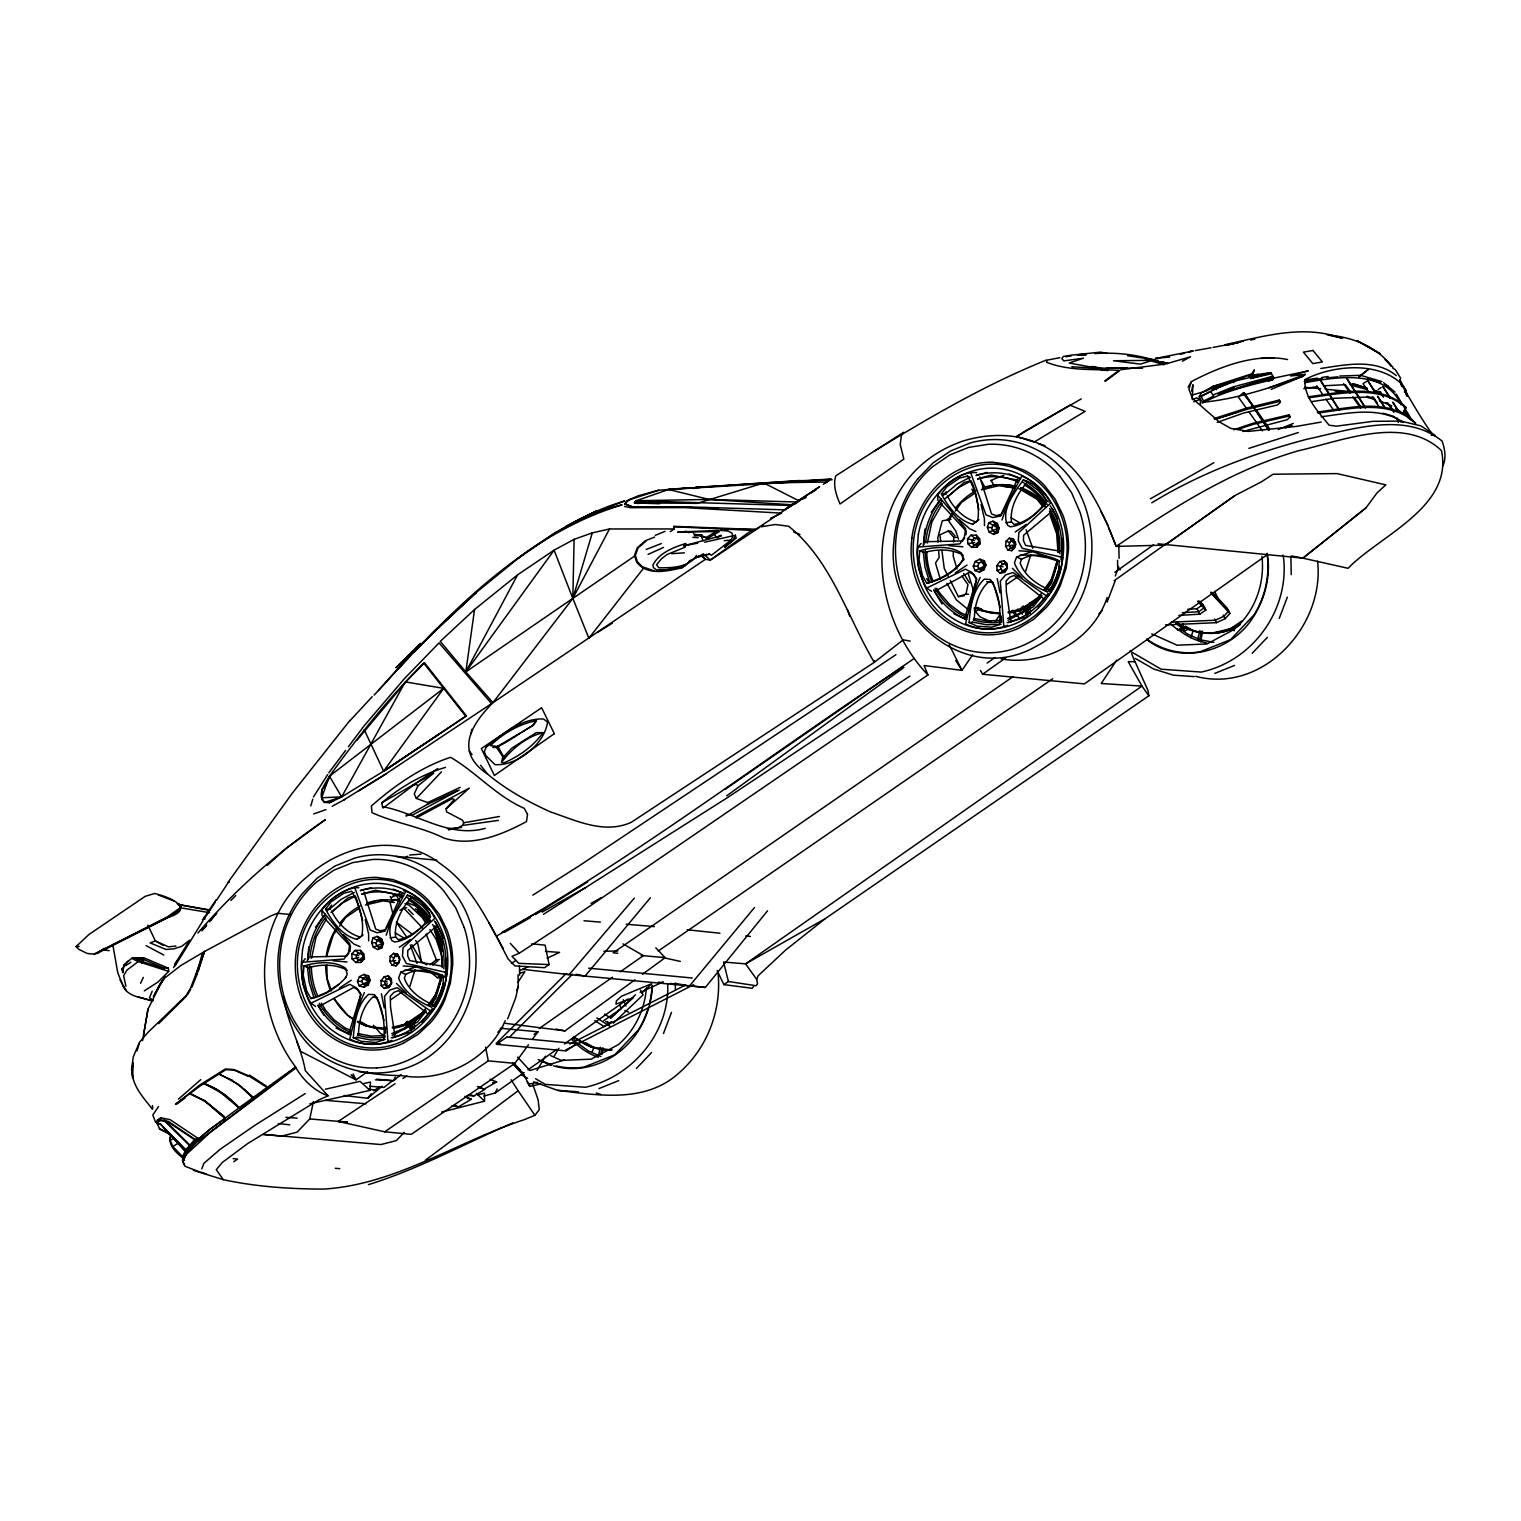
<?xml version="1.0" encoding="UTF-8"?>
<svg xmlns="http://www.w3.org/2000/svg" width="1521" height="1521" viewBox="0 0 1521 1521"><rect width="100%" height="100%" fill="white"/><g stroke="black" fill="none" stroke-linecap="round" stroke-linejoin="round"><path stroke-width="1.5" d="M169.953 1138.012C169.287 1146.264 176.246 1152.652 182.083 1157.481M442.098 965.93L442.231 957.393L436.185 939.446L429.93 929.578M874.328 660.494L874.29 662.338L631.158 822.367C604.084 834.459 576.345 820.58 550.564 811.948C528.243 801.871 506.626 789.988 487.747 774.246C454.741 752.192 470.236 725.65 492.975 702.664L572.828 598.418L609.484 528.966L674.183 528.947L674.031 526.342L755.633 529.498L819.458 486.815M1015.496 542.769L1015.458 544.879L1005.552 546.134L1006.084 541.153L1009.374 538.168L1013.214 538.852L1015.496 542.769L1014.944 547.674L1011.788 550.697L1007.872 550.07L1005.552 546.134M609.484 528.966L592.277 532.882L574.101 539.347L572.828 598.418L588.874 638.231L643.82 567.846M133.068 1063.959C128.524 1082.096 142.194 1095.976 152.252 1109.037M953.344 551.401L953.192 556.097L957.051 569.025M953.629 541.989L953.781 537.293L948.267 530.981L939.883 534.822L940.758 541.533M183.68 1157.785L172.843 1146.53L170.124 1140.446L170.257 1136.225M133.068 1062.628L132.688 1078.161L131.547 1069.149L133.278 1056.867L139 1043.444M183.984 1159.496L182.615 1156.492L185.866 1149.762L194.517 1139.666L168.527 1122.27L160.599 1120.54L156.834 1122.688M309.904 1103.771L370.097 1090.367L370.44 1082.039L363.481 1083.617M445.881 970.189L446.394 958.382M1061.696 555.013L1062.418 538.472M1192.255 398.768L1192.958 384.718L1191.57 391.068M358.538 1035.478C358.462 1021.751 362.34 1006.617 372.759 997.149L376.371 997.377L378.045 999.905L383.976 1020.458M974.353 620.283C974.277 606.556 978.155 591.422 988.574 581.954L992.167 582.201L993.84 584.71L1000.267 607.468M674.031 526.342L674.183 528.947L670.286 531.609M322.224 788.829L321.653 797.726L324.486 802.404L329.544 802.727L341.655 796.928L383.634 771.166L465.749 716.296L423.732 663.137C388.806 697.74 358.196 736.411 329.468 776.204C325.589 783.372 318.745 791.167 322.148 799.837L324.486 802.404L341.655 796.928L405.27 681.902L443.695 688.348L383.634 771.166L364.184 729.662M311.539 958.23L316.045 937.183L326.483 918.874M442.193 967.603L440.976 946.233L436.356 931.955A72.076 65.593 -84.6 0 0 432.591 924.483M927.354 543.035L931.86 521.988L942.298 503.679M1057.989 552.408L1056.791 531.057L1052.171 516.76A72.076 65.593 -84.6 0 0 1049.433 511.113M345.21 978.364L347.187 974.372L345.742 968.307C333.745 960.321 317.167 962.033 303.953 965.968L303.23 975.227L306.672 990.912L310.949 998.537C324.638 995.799 337.092 987.49 346.237 977.033M919.749 550.792L919.045 560.051L922.486 575.718L926.764 583.361C940.719 579.919 955.853 572.162 963.002 559.177L961.557 553.112C949.56 545.126 932.981 546.838 919.749 550.792L924.35 552.541C936.898 548.929 951.462 548.644 963.078 555.184M307.964 959.789C308.687 943.362 314.752 926.954 325.418 914.368M444.969 977.243C447.82 958.04 445.045 937.582 434.493 921.023M923.779 544.613C924.502 528.167 930.548 511.759 941.233 499.173M1060.974 559.804C1063.597 541.305 1060.346 521.722 1050.308 505.828M123.011 972.584L123.79 964.789L131.928 958.249L143.715 957.736L168.451 968.25L168.679 971.387L158.07 981.996L144.286 990.893M307.432 960.683L308.877 946.613M923.247 545.488L924.939 529.08M389.737 961.31L390.27 956.348L393.559 953.344L397.418 954.028L399.681 957.964L399.148 962.85L395.973 965.873L392.057 965.246L389.737 961.31L395.688 960.569M349.887 951.747L350.476 946.404L324.962 918.779M414.32 1028.082L414.682 1024.945L407.685 1023.291L411.297 1030.116L414.32 1028.082L407.685 1023.291L411.297 1030.116M965.892 534.784L966.291 531.228L940.777 503.603M1025.572 613.096L1027.112 614.921L1030.135 612.887L1030.477 609.769L1025.249 608.514M471.206 733.692L471.7 729.358M305.246 958.629L302.356 962.242C299.941 976.292 303.497 991.16 310.892 1003.233L315.722 1006.484M921.061 543.434L918.152 547.066C915.737 561.116 919.292 575.984 926.707 588.057L931.536 591.308M143.811 959.599L132.897 958.477L142.67 958.059L141.89 963.154L143.811 959.599L163.584 967.983L168.451 968.25M574.101 539.347L554.081 550.165L517.577 574.843L474.533 609.541L465.825 671.902L492.975 702.664L705.383 559.348L710.345 560.051L759.473 527.369M368.215 984.943L368.519 975.912L364.032 974.391L359.45 976.634L357.454 981.349L359.146 985.798L363.633 987.243L368.215 984.943L370.173 980.285L368.519 975.912M984.011 569.748L984.334 560.736L979.847 559.196L975.265 561.439L973.269 566.173L974.961 570.603L979.448 572.067L984.011 569.748L985.988 565.09L984.334 560.736M412.02 1026.561L412.267 1024.85L407.799 1021.466L405.556 1022.968L410.404 1027.626L412.02 1026.561L407.571 1022.853L407.799 1021.466M1027.835 611.366L1028.082 609.674L1023.614 606.29L1021.371 607.792L1026.219 612.431L1027.835 611.366L1023.386 607.678L1023.614 606.29M381.885 947.906L381.524 938.59L377.094 936.385L372.968 937.963L371.618 942.507L373.329 947.279L377.835 949.579L381.885 947.906L383.368 943.381L381.524 938.59M997.7 532.73L997.32 523.414L992.909 521.19L988.783 522.768L987.414 527.312L989.144 532.084L993.65 534.403L997.7 532.73L999.164 528.205L997.32 523.414M406.145 816.169L427.439 804.343L427.724 802.575L460.198 787.327M142.575 1040.573L147.993 1009.145L162.272 980.608L155.066 993.441M143.601 1034.603L147.993 1009.145M601.993 1054.338L603.191 1047.969M1200.639 641.843L1202.636 631.234M133.582 959.428L141.928 959.257M404.282 1132.365L396.316 1140.636L380.877 1144.553L263.019 1134.4L281.613 1136.111L297.051 1132.194L309.771 1118.943L313.421 1101.527M950.302 580.509L958.363 596.669L965.987 594.084L967.964 584.634L961.899 575.965M501.569 762.401L502.557 757.971L511.855 748.104L536.305 732.609L543.035 732.704C533.358 746.184 519.079 756.393 503.926 762.877L501.569 762.401C511.474 748.959 526.646 736.506 543.035 732.704M518.072 974.676L518.3 986.235L515.733 997.662L507.691 1018.842M600.757 1054.167L602.164 1048.045M1199.251 641.501L1201.609 631.31M532.768 1084.226L538.149 1099.987L539.271 1109.627L534.898 1115.292L524.232 1119.684C457.022 1141.625 395.422 1184.935 323.213 1189.099C289.751 1189.004 256.041 1186.722 223.283 1179.669L216.286 1169.687L222.332 1162.443L247.79 1143.507L318.212 1100.234L328.042 1095.785C313.573 1090.69 302.147 1078.902 294.827 1065.955C254.102 1010.876 251.041 923.038 306.9 876.952C342.738 843.946 400.289 832.291 440.71 863.966C470.407 884.5 485.883 917.638 503.033 948.191M598.38 1055.821L600.453 1047.247M1197.826 639.086L1199.898 630.512M442.003 975.645L435.824 998.365L430.215 1005.609M1057.817 560.45L1051.619 583.189L1046.011 590.433M443.162 983.84L440.748 992.624L433.713 1006.655M1059.586 566.458L1056.563 577.448L1049.528 591.46M441.565 976.254L437.516 990.798L430.956 1004.126M1057.361 561.059L1053.331 575.622L1046.771 588.95M137.042 1050.859L139.533 1042.227L147.879 1032.455L186.189 995.514L190.771 987.661L204.46 951.538L270.947 915.851L277.602 913.246L290.948 914.596M348.784 1033.767L360.838 994.126L358.119 989.753L353.652 987.471L319.125 1006.465M964.599 618.572L976.653 578.931L973.934 574.558L969.466 572.276L934.94 591.289M592.277 532.882L572.828 598.418L465.825 671.902L440.272 641.349L474.533 609.541M310.778 805.864L312.794 799.19M326.654 956.158L333.194 934.997L336.978 929.73M441.432 975.664L435.538 994.696L427.952 1005.248M1057.247 560.469L1051.353 579.501L1043.767 590.072M409.738 986.73L415.005 969.828M1025.553 571.554L1030.82 554.633M197.92 971.748L203.491 952.926M197.977 971.596L204.46 951.538L180.676 965.626L164.515 978.155L157.956 987.87L165.181 976.444M1287.584 359.545C1255.566 352.929 1219.785 366.599 1191.437 381.581L1188.909 389.376L1192.654 398.616L1219.082 421.735L1230.774 428.409L1248.342 431.394L1296.348 426.412L1321.141 422.078M386.182 935.187L390.802 921.441M1001.978 519.992L1006.617 506.246M1442.783 466.053C1446.528 458.201 1444.931 448.847 1442.022 441.014C1404.225 410.632 1349.983 430.082 1307.09 439.208C1252.791 453.467 1199.746 473.43 1151.739 502.843M203.947 953.002L204.46 951.538L202.312 953.572L196.361 974.524L204.46 951.538M592.068 1052.304L593.57 1048.026M1190.753 637.717L1193.015 631.291M329.468 776.204L321.653 797.726L341.655 796.928L329.468 776.204L443.695 688.348M696.371 555.374L695.743 557.066C686.731 567.637 671.655 567.903 658.783 567.789L656.559 564.69L661.407 558.834L667.149 554.462L685.172 547.199L685.876 543.434C673.366 547.408 659.182 552.75 652.832 565.166L653.536 567.732L656.464 569.9L668.308 569.71L684.887 566.116L690.515 560.45M663.46 1033.558L671.502 1012.359M1107.117 602.126L1115.159 580.927M1279.275 618.363L1287.317 597.183M358.69 1071.583C478.126 1090.709 522.064 909.805 415.822 862.54A108.771 98.979 -84.6 0 0 354.583 858.129L334.905 866.057L317.109 878.206L301.899 894.158A108.771 98.979 -84.6 0 0 278.115 956.766C276.195 986.749 285.397 1017.036 304.732 1040.155C328.441 1068.807 366.618 1075.138 401.753 1075.651C443.143 1083.066 488.811 1059.643 505.2 1020.724M516.665 990.551L518.3 986.235M1001.198 658.916C1044.794 666.787 1093.333 640.17 1107.098 597.525M1115.292 575.984L1117.745 569.519L1117.555 560.26M430.025 971.082L416.108 966.786L400.822 972.147L398.616 978.041C403.635 992.262 418.218 1001.54 431.508 1007.168L437.326 1000.286L443.124 985.228L443.314 975.988C432.078 970.018 417.21 967.698 405.746 974.467L404.339 978.155C408.826 991.008 421.165 999.734 433.276 1004.906M1045.84 555.887L1031.922 551.591L1016.636 556.952L1014.431 562.865C1019.45 577.067 1034.033 586.346 1047.323 591.973L1053.121 585.11L1058.939 570.052L1059.129 560.793C1047.893 554.823 1033.025 552.522 1021.561 559.272L1020.135 562.96C1024.622 575.832 1036.98 584.539 1049.091 589.73M191.855 987.243L197.255 973.839M201.723 1168.889L204.004 1163.242L220.374 1149.116L254.615 1125.502L305.189 1093.599M360.952 962.451L363.234 956.88L360.42 950.359L355.173 950.34L351.769 953.914L352.111 958.933L355.762 962.489L360.952 962.451L364.413 958.857L363.918 953.895L360.42 950.359M976.767 547.256L979.049 541.685L976.235 535.183L970.987 535.145L967.584 538.738L967.907 543.758L971.577 547.294L976.767 547.256L980.227 543.681L979.714 538.7L976.235 535.183M152.195 991.198L149.476 997.738L153.298 1000.381M358.557 1006.161L364.318 992.624M974.372 590.966L980.132 577.448M708.881 553.663L711.467 555.26L731.107 540.05L732.951 535.81L731.867 532.977L727.475 530.639L720.745 530.164M483.887 1096.071L495.276 1092.972L497.101 1088.922M375.421 1079.853L393.673 1080.651L395.27 1077.096M381.733 802.784L433.675 773.181L417.933 785.844L414.244 793.905L416.355 798.43L427.724 802.575M1206.115 400.803L1201.951 401.924L1202.503 403.084C1224.329 391.163 1248.76 385.478 1272.754 379.623L1273.876 378.102L1308.288 370.839L1290.626 375.991L1305.303 374.394L1303.326 376.086C1271.157 387.475 1238.303 398.673 1204.233 402.114L1201.229 396.582L1210.716 391.543L1212.921 395.061L1233.455 386.828L1272.906 376.238L1272.754 379.623L1268.666 381.106M122.688 972.699L122.174 969.2L127.878 961.12M402.419 892.713L385.231 929.692L380.478 930.833L375.744 929.141L363.994 892.105M1018.214 477.518L1001.046 514.497L996.293 515.638L991.54 513.965L979.809 476.91M140.54 983.307L143.354 977.395M184.687 1157.082C192.977 1140.313 209.366 1129.818 224.271 1119.247M1191.437 381.581L1188.072 387.152M227.903 882.465L292.564 792.859L349.849 720.517M448.543 829.915L458.182 827.766L462.422 825.466L463.753 822.766L462.479 820.18L446.585 811.853L446.109 808.83L454.171 799.495L452.25 798.677L416.146 817.994M175.143 965.873L203.054 920.585M173.584 967.603L176.816 961.443M174.782 965.341L176.93 961.272M1004.563 572.39L1007.377 568.36L1007.168 563.55L1004.069 560.698L1000 561.534L996.882 565.603L996.996 570.489L1000.172 573.246L1004.563 572.39L1006.313 569.101M388.768 987.566L391.562 983.555L391.372 978.725L388.254 975.893L384.205 976.729L381.068 980.779L381.182 985.665L384.376 988.441L388.768 987.566L390.498 984.296M517.577 574.843L465.825 671.902L554.081 550.165L572.828 598.418L635.189 555.659M1201.229 400.536L1199.213 396.734L1201.172 393.064L1212.503 386.524L1253.247 373.386L1254.312 369.85L1250.794 375.402M174.744 964.276L189.688 940.168L181.645 946.347L173.85 948.857L165.922 949.446L150.123 942.868L155.389 940.948L168.413 946.823L175.961 946.043M153.374 996.483L162.272 980.608M323.384 788.239L330.589 775.634M187.463 994.886L190.752 989.163M310.892 1003.233L349.697 984.353L356.275 987.813L360.8 994.62L349.773 1038.938C361.352 1045.155 375.611 1045.935 388.007 1041.695L384.509 996.35L389.699 990.171L397.19 987.699L431.66 1011.845C441.109 1001.027 445.862 986.768 446.775 972.565L406.335 963.496L402.476 956.101L403.046 947.735L434.797 918.323C428.979 906.193 418.427 896.249 405.898 891.268L384.965 931.08L377.113 932.753L370.173 930.034L354.754 887.656C341.388 890.507 329.525 899.025 321.787 910.185L322.091 915.699M413.408 1024.279L417.001 1018.157M537.027 1070.461L545.431 1056.163M404.434 1029.489L407.989 1023.5M684.393 564.861L682.701 567.694C667.776 570.869 647.395 576.497 636.519 561.876L634.504 555.317L637.375 547.674L645.284 540.773L654.676 537.027M554.138 1056.239L558.891 1048.273M1308.174 396.829C1340.305 392.684 1379.281 382.551 1405.841 407.115L1403.065 413.465L1395.518 408.369M382.684 807.803L381.866 802.803C399.548 787.479 422.99 773.923 445.539 767.364M395.973 965.873L399.833 959.998L398.502 956.405L395.08 956.044L393.14 959.352L394.433 962.85L397.799 963.211M1011.788 550.697L1014.241 546.819M313.459 796.966L327.661 774.645M517.824 982.566L524.84 971.71L520.372 973.117M1116.68 660.152L1101.223 683.499L1141.986 686.104L1148.849 695.8L825.104 918.741L785.577 950.112L758.142 975.779L756.678 979.372L757.515 983.802L756.127 985.741L728.426 981.501L723.882 984.619L717.152 970.531M215.317 902.124L204.27 918.741L202.407 919.673M203.928 918.019L216.248 899.557M216.552 900.28L228.72 881.876M266.802 1087.705L295.568 1067.058M520.391 732.932L497.291 746.507L490.408 745.575C502.824 733.768 519.174 723.825 536.457 720.707L533.282 725.365L522.235 731.848M972.584 654.829L961.994 670.362L924.122 665.552L927.924 674.944L557.066 928.551L519.231 953.23L512.026 956.291L518.794 963.344L549.138 964.58L545.088 945.168L531.913 943.8M995.076 621.804L1000.362 614.028M496.568 747.362L498.603 745.746L496.568 747.362L503.926 758.523L505.238 757.306L503.622 756.812L497.956 746.507M339.506 926.194L345.837 917.391L359.355 908.17M348.822 953.211L346.731 956.12L311.368 956.88M425.424 1008.784L422.895 1012.302L405.499 1024.165L392.247 1027.283M430.462 1005.495L432.991 1001.978M949.009 519.821L952.792 514.535M955.321 511.018L961.652 502.215L975.17 492.975M964.637 538.016L962.546 540.944L927.183 541.685M1041.239 593.589L1038.71 597.107L1021.313 608.989L1008.062 612.088M315.493 927.43L324.924 914.368M327.604 910.642L331.654 905.052M931.289 512.254L940.719 499.192M943.419 495.447L946.119 491.72M395.08 1083.713L338.175 1121.433L384.68 1131.814L411.259 1134.324L514.897 1063.369L528.452 1044.794M532.521 1039.223L537.94 1031.789L500.257 1028.234M753.694 986.292L752.23 988.289L723.882 984.619M1158.07 543.796L1302.927 558.15L1365.896 507.976L1377.113 492.804L1385.802 484.857L1337.073 473.601L1273.058 474.229L1261.346 481.891L1234.824 495.618L1164.934 545.126L1116.167 546.4C1102.364 510.334 1084.929 472.366 1051.581 450.615C1025.192 433.086 992.262 432.04 962.717 441.128C860.24 476.853 862.844 606.993 927.924 674.944M356.865 740.328L406.107 681.522L424.511 662.795L466.51 715.992M328.84 772.801L345.609 750.461M348.404 746.735L363.766 726.278L404.358 678.689L439.056 642.908L491.663 703.729M158.526 1106.508L152.803 1115.064L155.484 1122.023L159.325 1124.038M325.513 909.121L331.046 901.953L343.746 893.302L351.712 891.211C359.26 904.368 364.622 920.756 361.827 935.966L356.846 939.351C342.263 935.833 332.281 921.688 325.513 909.121L330.475 909.159M377.835 949.579L383.368 943.381M967.527 476.035C975.075 489.173 980.437 505.561 977.642 520.79L972.641 524.175C958.078 520.638 948.096 506.493 941.328 493.945L946.861 486.777L959.561 478.126L967.527 476.035L970.132 477.67M993.65 534.403L999.164 528.205M425.994 1011.047L417.591 1021.922L392.209 1035.497M1041.809 595.871L1033.405 606.746L1008.024 620.302M937.906 500.523L937.601 495.009C946.518 482.651 960.816 471.662 976.672 472.575M638.288 1030.839C620.986 1058.787 585.585 1075.537 553.34 1065.803M1254.084 615.644C1233.075 651.691 1180.676 666.065 1146.739 639.638M425.785 1010.762L410.974 1025.135M1041.6 595.586L1026.789 609.94M432.344 1008.385C422.667 1022.568 408.198 1034.033 391.258 1037.797M1048.159 593.209C1038.482 607.392 1024.013 618.838 1007.073 622.621M344.202 1095.557L367.702 1098.276L371.276 1093.77M563.835 974.086L705.345 987.452L767.554 910.794M179.421 908.303L167.728 916.631L94.283 954.142L87.248 953.477L78.902 949.37L76.05 946.556L77.514 945.568M421.716 1022.036L430.386 1011.446M1037.531 606.841L1046.201 596.251M203.833 928.609L206.704 925.148M209.594 921.669L216.781 912.999L210.83 920.129M196.152 1141.682L209.537 1129.571L267.031 1087.382M754.435 907.6L689.488 985.969L675.913 983.498M201.894 930.833L206.362 925.49M650.399 897.77L585.053 976.102L576.193 974.296M349.906 720.802L372.208 696.675M378.463 690.534L409.187 656.026M396.411 670.875L410.423 655.779M374.109 695.135C443.6 618.971 520.581 535.753 622.07 504.801L598.342 511.588L576.82 520.904L553.587 533.966M634.314 898.131L569.196 974.619L522.597 969.333M363.633 987.243L370.173 980.285M979.448 572.067L985.988 565.09M536.457 720.707L532.122 725.726L507.596 741.316L496.664 747.457L492.785 747.495M186.113 996.445L158.659 1023.652M689.165 561.173L702.987 554.176M197.939 933.038C235.147 889.785 278.248 851.76 325.38 819.648L285.948 848.566L267.183 865.449M1165.523 624.922L1216.458 622.678L1225.166 618.686L1229.9 613.476L1227.067 608.039L1212.617 592.544M416.355 798.43L441.489 771.812M407.381 895.185C398.939 907.562 384.585 925.091 391.81 940.51L394.528 941.993C409.415 940.168 421.792 928.152 430.595 916.688A37.531 35.154 -61.9 0 0 407.381 895.185L411.773 896.953C402.266 907.885 393.787 922.163 395.65 937.145L398.407 939.655C410.822 937.411 421.013 928.19 429.683 919.445M1023.196 480.009C1014.754 492.386 1000.4 509.896 1007.624 525.334L1010.343 526.817C1025.23 524.992 1037.607 512.957 1046.391 501.493A37.531 35.154 -61.9 0 0 1023.196 480.009L1027.588 481.777C1018.081 492.69 1009.602 506.987 1011.465 521.969L1014.222 524.479C1026.618 522.216 1036.828 513.014 1045.497 504.269M497.861 1032.322L502.729 1027.188M1098.923 613.876L1102.174 610.472M917.714 478.982L932.905 463.03L950.72 450.881L970.398 442.934A108.771 98.979 -84.6 0 1 1031.637 447.345C1111.186 481.929 1111.452 607.735 1035.554 646.672C965.189 686.427 884.366 616.328 893.93 541.59A108.771 98.979 -84.6 0 1 917.714 478.982M636.386 1068.483L651.577 1052.532M1252.201 653.289L1267.392 637.337M502.519 757.971L503.622 756.812M417.457 648.897L434.797 630.873L476.491 592.449M413.579 652.528L434.131 631.367L475.788 592.943M414.187 650.969L474.058 594.217L519.612 557.18M230.888 900.394L235.717 895.527M566.135 973.573L496.207 1043.482L500.428 1043.881M509.193 1037.417L572.466 974.181M1214.043 418.579L1246.859 408.027L1279.199 400.099L1280.397 402.228L1277.659 404.871L1243.798 412.99L1217.218 422.382M1233.797 429.778L1252.543 423.427L1288.895 414.872L1290.074 417.001L1287.355 419.644L1242.866 431.47M1401.754 385.383L1400.974 383.425L1401.963 386.486L1399.643 379.47L1405.879 390.555L1404.339 392.038L1405.917 390.688L1403.351 386.201M641.672 993.232L651.672 983.669L621.576 996.198L616.404 1000.856L615.986 1004.126L633.439 997.681L610.358 1017.872L604.559 1014.089M610.605 1018.367L635.455 994.81M613.286 1023.139L643.098 994.867L640.417 990.095M76.906 945.834L88.902 934.521L145.217 896.325L154.496 893.511C167.671 896.287 197.179 908.075 168.413 917.353L96.641 953.61L104.189 948.344M446.109 808.83L469.267 788.144L416.564 816.264M367.702 1098.276L382.132 1086.26M178.489 1099.113L200.81 1079.606M645.912 541.191L638.098 547.883L635.341 555.222L637.299 561.61L642.261 566.744L654.391 570.926M331.654 912.239L342.643 902.866L355.115 896.211M947.469 497.044L958.458 487.671L970.93 481.016M331.027 912.429L348.214 897.789L355.001 895.907M945.13 498.698L964.01 482.594L970.816 480.712M329.525 909.14L341.141 899.329L354.336 892.409M945.34 493.945L956.956 484.134L970.151 477.233M1031.181 605.187L1039.623 598.913M393.673 1080.651L400.955 1074.587M384.376 988.441L387.874 985.551M1000.172 573.246L1005.438 568.911M725.004 789.418L914.178 658.441M1359.299 376.733L1368.216 369.527L1358.88 376.695M123.334 969.105L122.212 969.999L121.832 968.383M398.692 899.919L394.547 899.519L390.194 902.999L393.217 915.224M432.744 964.922L437.839 960.873M1291.614 555.964L1302.927 558.15L1365.896 507.976M203.472 1083.351L217.427 1089.816L238.949 1107.82L250.889 1100.691M430.139 964.694L436.375 959.789L439.531 959.523M383.463 807.784L415.119 783.999M437.516 925.452L407.761 950.473L407.666 955.872L409.795 960.607L442.421 966.196M1053.331 510.257L1023.576 535.278L1023.481 540.677L1025.61 545.431L1062.438 551.534M763.048 525.372L761.203 526.76L775.235 524.517L788.581 526.228C831.284 560.165 847.235 616.708 874.29 662.338L903.246 639.828L910.128 641.082M355.762 962.489L363.234 956.88L364.413 958.857M971.577 547.294L979.049 541.685L980.227 543.681M425.348 1160.257L518.129 1090.766L511.113 1079.796M356.846 939.351L363.12 934.883M1105.539 381.144L1119.741 370.554M972.641 524.175L978.935 519.707M157.614 1120.711L161.359 1117.935L170.143 1119.665L198.586 1138.754L194.517 1139.666M1104.626 380.972L1119.228 370.306C1095.196 369.033 1069.377 371.314 1046.543 362.245L1047.247 360.097L1059.89 357.701M505.067 1023.291L564.994 1030.877L634.941 979.79M642.508 974.258L665.19 957.679L655.817 947.792M726.677 795.825L903.911 667.453M730.042 529.327L755.633 529.498L751.849 530.202L710.345 560.051L703.386 554.005M295.473 1067.457L196.665 1142.347L185.923 1153.222L182.368 1160.314L184.573 1164.972M1234.824 495.618L1164.934 545.126M430.082 971.843L437.459 977.68L441.965 974.448M987.129 663.061L994.867 657.547M1114.874 572.295L1153.583 544.784M980.456 670.457L982.585 674.259L1005.799 657.756M1114.171 580.699L1166.417 543.529M367.588 1071.659L356.047 1079.834L300.493 1051.315L296.69 1040.915M495.276 1092.972L524.118 1072.533M527.958 1069.814L556.8 1049.376M564.481 1043.919L627.926 998.974M1267.468 554.538L1084.416 683.88L982.585 674.259M825.466 482.879L829.078 480.484L823.298 484.286M399.377 947.241L410.442 939.503M1015.191 532.046L1026.257 524.327M539.252 1028.443L612.526 977.204M620.245 971.805L643.383 955.625L623.04 943.876M157.081 1120.293L160.846 1117.688M295.758 1068.046L210.012 1132.594L186.342 1154.439L182.786 1161.512L184.916 1166.227L198.757 1171.569M518.946 557.675C551.191 533.738 585.927 512.501 624.675 500.941L579.14 519.288M1013.195 676.579L613.134 952.811L617.811 953.268M658.346 950.948L1052.703 678.765M517.14 559.006L556.344 531.932M1242.144 620.815L1230.603 628.724L1210.716 633.401M1238.874 625.017C1220.679 637.375 1194.346 635.379 1176.874 622.393M903.455 666.369C767.611 755.937 637.964 855.715 496.359 936.195L508.128 958.99L514.897 965.892L544.575 967.698L549.138 964.58M233.721 1161.721L237.618 1159.059L233.131 1158.641M384.68 1131.814L488.317 1060.859L514.897 1063.369M1187.635 609.294L1196.951 608.742L1202.997 604.598L1205.887 610.035L1199.822 614.18L1178.87 615.397M603.799 1020.61L621.081 1008.765L619.846 1004.735M611.518 1021.561L604.16 1026.599L594.806 1020.648M392.057 965.246L395.84 962.66M1007.872 550.07L1013.556 546.172M390.726 999.715L402.133 991.939M1006.541 584.539L1017.948 576.744M423.465 1013.861L408.008 1024.413L392.551 1028.025M1039.28 598.666L1023.823 609.218L1008.347 612.849M125.749 965.683L130.901 962.204M437.82 768.485L412.894 785.273L416.374 784.38L417.933 785.844M194.498 1140.389L198.129 1137.955M383.634 771.166L438.999 734.13M185.334 1097.782L176.265 1104.36M384.623 770.691L465.749 716.296M338.651 984.391L326.407 992.529L316.653 996.521M895.926 654.695L578.721 866.133L532.863 895.128M490.96 703.995L385.136 774.379L343.537 800.103M955.188 572.942L967.071 565.052M339.373 988.118L351.256 980.227M909.805 676.142L727.513 797.593L543.453 914.311M402.932 1078.503L406.848 1075.898M534.023 1034.394L537.94 1031.789M1022.093 608.533L1023.386 607.678M406.278 1023.728L407.571 1022.853M685.211 488.013L658.688 490.275L629.124 499.839L624.903 504.021L632.907 507.044L686.941 506.873L784.399 509.839L819.629 486.701M399.966 910.357L403.597 907.961L406.734 907.828M373.672 1090.766L379.318 1087.059M511.36 963.42L515.182 960.93M694.26 535.772L701.276 535.392L707.265 538.643L719.243 531.57L677.682 532.027L718.463 530.487M717.171 537.426L720.593 535.24M1016.788 436.546L1023.063 432.591M587.695 881.895L535.297 914.615M178.09 910.984L168.223 917.163L94.283 954.142M1378.083 389.49L1381.22 387.551M598.266 631.937L612.355 623.192M358.5 790.996L386.144 773.904M172.843 1146.53L178.794 1142.879M806.206 495.865L798.259 500.732L806.092 497.633M810.199 493.431L816.169 489.781M170.124 1140.446L174.097 1138.031M716.866 531.228L706.143 537.483L693.405 533.833M873.91 451.433C929.35 417.4 985.95 384.357 1046.429 360.04M168.679 971.387L138.202 961.576L126.946 970.113L123.619 975.779L125.901 986.216M467.156 1095.462L473.925 1095.938L484.876 1089.397L478.335 1086.926M403.711 858.585L407.704 856.228M1150.351 498.831L1213.872 462.688M451.946 1105.729L458.467 1106.851L471.358 1099.246L464.875 1096.356M170.352 915.851L179.877 909.596L181.246 907.296L179.801 904.558M1023.405 432.078L1069.871 405.137L1085.119 411.373L1034.128 442.079L1016.427 436.508L1081.222 398.92M329.544 802.727L333.65 800.35M490.028 1079.245L496.626 1081.925L484.02 1089.188L477.461 1086.545M784.399 509.839L798.069 501.968M825.104 918.741L745.594 963.858L723.559 962.013L728.426 981.501M504.687 932.164L530.278 917.714M542.141 912.106L585.49 887.656M502.006 932.335L542.541 909.672M591.042 903.398L601.346 897.618M1208.396 389.946L1212.503 387.665M1182.33 361.238L1190.601 356.751L1165.599 364.013L1120.806 369.717M332.186 806.244L344.659 799.552M459.247 790.045L413.066 814.743L406.107 815.18M1234.025 629.523L1206.952 643.972L1177.102 645.189L1151.701 633.839M1024.698 611.043L1007.548 618.477M408.883 1026.238L391.753 1033.653M403.388 1043.197L417.895 1034.47L430.519 1022.663A82.78 75.328 -84.6 0 0 444.702 1000.21L450.33 983.269L452.669 965.284A85.879 78.141 -84.6 0 0 446.984 930.053L439.284 914.33L428.732 900.698A82.799 75.347 -84.6 0 0 408.522 885.526L393.179 879.651L376.828 877.408A85.879 78.141 -84.6 0 0 344.583 884.252C314.885 897.96 296.215 929.901 295.321 962.166A85.879 78.16 -84.6 0 0 300.987 997.415M716.866 537.769L721.334 535.753L683.575 545.868L697.721 543.168M569.824 1044.071L685.287 985.152M565.66 1050.041L693.709 984.676M1199.213 396.734L1230.983 381.904L1270.91 372.664L1273.876 378.102M700.363 535.943L701.999 536.038M1203.263 401.202L1213.701 396.125M1211.933 389.357L1215.906 387.437L1216.534 389.68M974.961 570.603L984.543 566.097L979.847 559.196M359.146 985.798L368.728 981.292L364.032 974.391M164.192 968.839L133.734 958.686M427.439 804.343L457.308 790.54M926.707 588.057L965.512 569.158L972.09 572.618L976.615 579.444L965.588 623.762C978.402 630.721 994.164 630.55 1007.567 625.283M770.482 518.262L781.68 513.147L684.735 507.634L630.531 507.691L624.58 506.455M519.764 970.645L528.148 966.805M547.009 958.173L559.576 952.412L545.431 951.366M640.151 992.414L663.194 981.863M512.938 1122.897C464.837 1143.507 418.56 1169.174 368.424 1184.631M648.079 554.405L663.536 547.446M79.149 946.499L76.05 946.556M709.413 554.271L694.565 557.884L698.652 556.173M989.144 532.084L998.403 528.243L992.909 521.19M373.329 947.279L382.589 943.419L377.094 936.385M1271.138 389.338L1303.326 376.086M932.468 581.326C944.617 576.915 956.405 569.653 963.934 558.987L963.002 559.177M655.285 535.316L665.038 531.361M1278.286 429.53L1293.287 423.427M976.045 610.929L981.102 608.894L973.972 608.21M1170.714 624.066L1177.995 629.979L1183.053 627.945L1188.395 628.439M1214.804 673.385L1234.482 665.457M598.989 1088.58L618.667 1080.632M1220.888 385.726L1236.117 380.516M1177.995 629.979L1185.049 630.645L1190.183 628.61M1192.255 399.643L1196.628 397.932L1200.278 399.243L1200.468 404.149M1193.738 401.81L1200.278 399.243M646.216 549.461L661.312 543.567M1214.975 388.711L1231.497 382.512M1269.103 387.741L1305.303 374.394M1218.948 393.749L1273.742 377.474M950.948 519.364L942.26 520.828L937.792 537.674L938.077 542.065M313.63 813.944L325.931 809.609M1248.912 448.372L1298.25 432.534M964.314 595.719L958.363 596.669M751.583 530.848L755.633 529.498M1169.611 357.093L1155.333 358.329M1237.847 429.416L1253.228 424.34L1289.58 415.936M1285.378 427.838L1292.09 425.633M1234.729 388.825L1218.112 394.262L1233.949 387.304L1234.729 388.825L1273.191 376.695L1272.754 379.623L1273.514 378.197L1253.437 383.178M926.764 583.361L930.529 582.125M310.949 998.537L314.714 997.32M388.007 1041.695L391.753 1040.478M1008.461 622.583L1028.12 616.347M392.646 1037.778L412.305 1031.542M1215.963 418.921L1237.828 412.077M1214.842 419.397L1247.277 409.225L1279.902 401.297M1214.652 386.999L1244.748 377.626M564.177 1060.004L529.897 1070.518L517.615 1057.114M732.951 535.81L704.622 542.217M831.226 479.058L763.789 482.994L697.226 503.356L634.352 502.824L635.759 500.751L709.033 499.439L796.852 502.006M996.996 570.489L1001.065 569.272M381.182 985.665L387.304 983.859M694.565 557.884L706.828 554.271M1392.628 367.987L1395.346 369.698L1400.727 378.349M1191.589 395.175L1207.047 390.802M977.642 479.134C990.722 475.046 1005.628 476.092 1017.986 482.043M361.827 894.329C374.907 890.241 389.813 891.287 402.171 897.238M977.604 478.83L991.198 475.065L1018.69 480.313M361.808 894.025L375.402 890.26L402.875 895.489M658.669 490.18L638.174 495.827L626.652 500.846L624.77 503.945L632.793 506.93L677.567 507.063M976.197 475.56C990.627 470.902 1007.111 472.194 1020.648 479.039M360.382 890.755C374.128 886.306 389.851 887.218 402.932 893.359M1251.479 376.2L1258 374.451L1249.121 376.448M1180.353 354.336L1184.574 353.233M1188.795 352.131L1193.015 351.028L1190.487 351.047M477.746 1094.854L484.515 1093.105L484.515 1101.166L441.698 1112.06M1094.721 353.594C1117.327 351.959 1142.936 354.982 1164.04 363.747M976.311 475.141L987.357 472.442M360.496 890.336L371.542 887.637M1225.489 344.602C1260.434 337.073 1297.337 325.988 1332.909 335.476M981.254 489.819L998.917 485.674L1014.488 487.994M365.439 905.014L383.102 900.869L394.224 902.504M795.597 503.527L787.631 505.39L635.759 500.751L638.326 503.679M996.426 516.36L1000.799 515.353M380.611 931.555L385.003 930.529M1156.112 358.348L1193.015 351.028M528.662 1084.302L537.369 1082.306M527.236 1081.754L529.859 1086.431L540.735 1083.922M1304.2 381.334L1322.605 378.292M325.361 1089.226L359.926 1081.355L370.097 1090.367M1271.537 373.767L1250.49 378.52L1270.91 372.664L1246.136 376.048M1243.208 341.179L1225.755 345.419M1228.702 344.583L1239.653 342.206M681.959 567.276L660.437 570.66M492.614 1082.724L496.626 1081.925M1250.509 340.001L1254.825 339.145M1231.877 343.917L1213.15 347.377M1238.113 342.719L1224.88 345.229L1226.515 345.058M967.907 543.758L974.6 542.522M352.111 958.933L358.785 957.698M1065.879 356.789L1071.316 355.8M1195.278 350.61L1211.096 347.758M463.753 822.766L499.42 816.492M1304.98 382.684C1336.465 376.904 1385.251 368.843 1401.202 404.871M1303.82 388.711L1317.452 386.581M376.543 1067.894C411.431 1066.069 442.44 1043.102 457.821 1012.283A104.36 94.967 -84.6 0 0 464.247 927.582M1304.619 380.098L1317.452 378.121M1321.73 377.474L1328.156 376.486M1320.798 368.481C1345.477 364.755 1375.136 358.215 1396.259 375.592M1317.224 412.058C1349.45 407.951 1390.194 396.848 1415.728 423.332C1389.224 398.711 1349.926 408.959 1317.794 413.028M1321.141 416.792C1348.081 413.332 1379.034 406.05 1403.142 422.306M1311.939 401.582L1334.678 398.255L1366.352 397.095L1375.003 399.567M1308.725 397.78C1340.781 393.635 1379.699 384.033 1406.336 408.046M462.422 825.466L498.337 820.389M1005.856 522.711L1011.465 521.969M485.218 828.356C449.379 838.394 417.381 813.431 383.311 806.795M390.041 937.887L395.65 937.145M792.308 504.801L709.033 499.439L668.651 489.496L635.873 500.846L634.466 502.919L659.601 503.717M787.422 505.733L792.099 505.162M1431.185 435.215L1435.216 435.519L1420.956 425.861L1400.841 421.108L1373.083 421.336L1336.294 426.184L1329.031 425.196C1318.783 412.001 1303.535 397.095 1305.018 379.509C1332.016 365.572 1376.239 360.952 1400.518 382.931C1410.994 400.479 1420.918 418.484 1432.953 435.006M1142.499 368.253L1103.752 368.177L1088.314 366.561L1069.187 363.025L1083.522 358.176L1063.825 360.895L1061.848 358.652L1063.331 356.484L1070.936 355.211L1100.52 352.131L1107.307 353.461M918.152 547.066L959.865 543.872L964.371 537.084L965.683 528.719L937.601 495.009M302.356 962.242L344.069 959.048L348.556 952.279L349.868 943.914L321.787 910.185M1326.977 377.873L1337.929 376.809M758.123 484.343L765.196 483.678M772.269 483.013L830.694 479.324M724.224 540.677L731.107 540.05M447.535 828.698L461.681 827.443M409.681 855.03L421.089 854.08M1077.438 355.173L1085.861 354.887M832.158 479.742L668.651 489.496L798.221 480.579L815.37 480.921M671.636 553.682L684.431 552.826M826.778 482.005L763.789 482.994L695.534 487.347L700.021 487.5M1127.498 355.724L1157.918 360.287L1113.486 360.743L1140.427 364.127L1150.884 360.8L1163.812 364.736M1182.311 612.678L1198.605 611.727L1204.67 607.582L1198.168 600.814M1324.354 385.764L1345.496 384.661M1350.192 384.433L1354.888 384.186L1367.436 388.254M1261.023 358.424L1274.313 357.758M1000.837 620.359L987.053 620.948L973.573 618.401M1171.284 622.146L1215.298 620.226L1223.949 616.233L1228.721 611.024L1211.077 592.087M1339.697 376.067L1360.477 375.307L1381.943 381.562M969.086 622.526L976.957 626.139L991.692 627.241L999.582 624.618C1000.799 609.522 999.278 592.068 990.114 579.482L984.353 579.159C972.641 589.749 970.322 607.487 969.086 622.526L972.527 622.412M1001.008 624.275L986.521 624.77L972.261 622.032M353.271 1037.702L361.142 1041.334L375.877 1042.436L383.786 1039.813C384.984 1024.717 383.463 1007.244 374.299 994.658L368.538 994.335C356.827 1004.925 354.507 1022.682 353.271 1037.702L358.424 1037.531M385.193 1039.47L370.706 1039.965L356.465 1037.227M603.837 951.309L617.811 950.948M973.269 566.173L977.775 566.135M357.454 981.349L361.96 981.33M1127.422 367.987L1106.623 367.854M1148.849 695.8L1147.918 690.287L1135.579 662.814L1134.837 661.692L1128.221 661.673L1141.986 686.104L745.594 963.858L756.678 979.372M941.328 493.945L946.29 493.964M1079.834 354.488L1086.431 354.526M751.849 530.202L673.86 526.798M1020.249 555.013L1032.075 555.184L1047.969 557.865L1059.852 561.667M404.434 970.208L416.26 970.36L432.154 973.041L444.037 976.843M354.754 887.656L358.823 887.732M719.946 530.468L727.475 530.639M1107.915 370.364L1101.185 370.192L1108.277 370.383M695.743 534.765L702.151 534.955M686.96 507.063L691.713 507.215M703.577 507.596L717.798 508.052M685.153 488.108L694.203 488.336M692.854 537.388L698.12 537.616M1101.698 368.785L1071.849 366.732M1018.937 550.792L1031.922 551.591M403.122 965.987L416.108 966.786M965.987 594.084L968.516 594.274M1194.232 676.617L1173.432 675.172L1153.564 668.974L1135.255 658.403M533.681 1081.811L557.618 1090.367L578.417 1091.812M557.618 1090.367C598.533 1095.367 646.007 1103.562 679.45 1072.533C707.284 1048.064 721.753 1010.134 718.045 973.345M285.834 1117.308L297.146 1118.144M953.781 537.293L956.481 537.502M987.414 527.312L991.806 527.692M693.348 532.103L684.906 531.418L689.146 532.635M583.988 920.756L600.415 922.125M626.215 924.255L654.372 926.593M371.618 942.507L375.991 942.868M949.066 545.621L962.85 546.78M333.251 960.797L347.054 961.975M325.703 1100.348L365.858 1103.771M309.771 1118.943L347.587 1122.156L338.175 1121.433M369.774 1086.222L383.976 1087.458L392.513 1080.67L376.638 1079.169M1304.581 387.266L1320.684 388.787M1325.285 389.224L1350.61 391.6M1355.211 392.038L1359.812 392.475M1232.675 382.379L1234.006 382.512M395.954 856.342L436.736 860.183M641.178 955.473L665.19 957.679M588.589 968.174L692.283 978.003M437.459 977.68L441.679 978.079M335.285 1168.28L339.772 1168.698M205.05 919.045L203.453 918.893L204.156 917.277M948.267 530.981L950.853 531.228L955.074 535.943M1091.755 366.485L1095.938 366.922M687.169 929.749L719.946 933.229M745.689 935.966L750.385 936.461M658.517 982.129L663.194 982.661M670.229 983.46L677.244 984.258M688.956 985.589L705.345 987.452M1145.237 359.127L1149.439 359.621M278.267 1123.525L289.751 1124.837M102.268 949.712L109.227 950.644M368.405 1089.15L377.417 1090.386M1335.134 391.106L1339.754 391.772M986.711 581.649L993.308 582.6M373.101 997.149L377.493 997.795M1003.632 486.245L1012.53 487.557M999.487 613.229L981.425 610.682L975.493 607.24M611.556 1050.041L591.27 1047.151L573.493 1036.828M385.897 1028.728L365.61 1025.857L357.701 1021.275M1146.606 359.127L1151.074 359.812M229.443 882.066L228.853 882.047M1328.727 335.038C1352.568 337.282 1376.733 346.408 1391.43 366.181L1385.156 359.526L1392.875 367.188M182.615 908.151L209.632 912.676M1153.812 360.629L1158.375 361.409M179.934 904.786L209.803 909.9M392.912 894.975L396.639 895.641L399.776 901.953M209.404 910.338L178.052 904.501M996.882 565.603L1003.061 566.725M381.068 980.779L387.247 981.901M1213.834 642.356L1200.354 639.809L1187.616 634.124L1180.106 628.591M357.758 1033.577L371.238 1036.143L385.022 1035.535L380.668 1033.634L373.367 1025.249M1153.983 360.496L1158.527 361.352M555.735 1029.09L564.994 1030.877M1162.633 362.112L1168.147 363.5L1160.675 361.789L1165.504 362.911M238.949 1107.82C230.85 1098.409 217.408 1088.104 204.004 1083.465M1368.044 378.748L1380.669 382.817M661.825 957.317L680.324 961.424M1326.92 334.734L1342.625 338.27L1333.898 335.875M1302.927 558.15L1348.081 568.303C1379.737 535.487 1453.487 507.177 1441.471 450.615C1403.902 414.758 1341.427 441.128 1298.116 450.843C1231.554 470.198 1172.995 507.843 1116.167 546.4L1108.695 527.787M975.817 521.798C963.135 518.224 953.078 507.52 947.393 495.903M360.002 936.974C347.32 933.4 337.263 922.715 331.578 911.098M403.388 890.66L405.898 891.268M223.283 1179.669L193.414 1170.352M467.213 1098.2L471.358 1099.246M967.584 538.738L974.467 540.506M351.769 953.914L358.652 955.701M1351.751 385.383L1367.094 389.566M152.746 1001.103C142.309 997.168 127.84 997.51 122.802 985.532M1379.338 400.803L1391.753 405.822M1366.999 396.335L1373.387 398.179M138.145 996.863L151.492 1000.742M1382.931 413.218L1393.54 416.336L1400.993 422.135M1352.739 383.919L1365.839 387.779M1374.566 390.365L1381.106 392.304M200.601 1172.14L206.134 1173.851M1038.444 443.657L1045.079 445.729M1195.696 676.313C1262.468 693.994 1325 626.234 1317.585 561.192M596.27 1093.048L600.681 1094.436M469.742 1094.512L473.925 1095.938M303.953 965.968L308.535 967.717C321.083 964.105 335.647 963.82 347.263 970.36M158.203 894.937L173.698 900.926M394.547 899.519L398.73 901.173M405.004 903.645L409.187 905.28L422.42 917.733L426.165 923.665M1008.974 473.925L1019.526 478.107M393.159 889.12L403.711 893.283M406.982 902.58L415.271 905.851L428.409 918.304M1006.084 541.153L1009.83 542.655M390.27 956.348L394.015 957.831M793.753 531.989L799.932 534.479M605.776 1021.428L609.712 1023.063M454.266 1105.102L458.467 1106.851M1384.528 384.49L1388.369 386.182M975.893 531.532L969.695 528.814L959.01 519.479M360.078 946.727L353.88 944.009L343.195 934.655M248.588 1076.488L233.987 1070.062L225.869 1069.681L200.316 1085.823L175.523 1104.322L199.365 1085.272L225.317 1068.997L233.816 1069.491L248.703 1075.822L265.738 1086.659M990.684 621.633L980.094 616.918L974.258 610.187M967.204 615.568L960.835 612.735L949.56 604.407L940.13 593.551A72.209 65.707 -84.6 0 1 936.765 588.285M600.909 1056.525L588.19 1050.859L576.915 1042.55M550.697 1055.65L561.287 1060.384L591.137 1059.167L618.21 1044.718A78.997 71.886 -84.6 0 0 646.406 988.042M351.389 1030.744L345.02 1027.911L333.764 1019.602L324.315 1008.727M538.111 1059.567L551.039 1065.365M966.538 619.446C952.678 613.857 940.872 603.038 933.913 589.863M350.724 1034.622C336.863 1029.052 325.057 1018.233 318.098 1005.039M624.865 1010.514L628.667 1012.264M1016.636 556.952L1021.561 559.272M400.822 972.147L405.746 974.467M219.594 1074.415L232.181 1080.252M190.962 1094.169L204.86 1100.767L224.557 1117.517M190.505 1094.074L204.365 1100.653L225.678 1119M953.838 613.762L966.12 619.655M335.97 1027.968L350.305 1034.85M159.439 1128.582L168.964 1133.297M171.341 1135.084L159.876 1129.342L156.359 1121.833L160.123 1119.627L168.356 1121.471L195.696 1139.875L186.342 1150.617L183.09 1157.348L184.478 1160.409M975.265 561.439L978.973 563.302M359.45 976.634L368.728 981.292M763.789 482.994L799.495 501.074M138.202 961.576L131.928 958.249M146.073 945.625L163.831 955.036M219.823 1074.301L238.075 1084.283L252.999 1097.059M191.228 1093.846L206.191 1102.022L224.348 1116.509M203.795 1083.237L224.043 1094.398L237.409 1105.729M163.298 945.416L155.389 940.948L147.86 925.167M988.783 522.768L998.403 528.243M372.968 937.963L382.589 943.419M1022.34 606.366L1028.082 609.674M406.525 1021.561L412.267 1024.85M521.494 1074.758L527.578 1078.294M1185.296 626.063L1193.205 630.664M977.984 607.468L983.916 610.91M585.87 1042.798L593.76 1047.399M360.211 1021.504L368.101 1026.105M353.766 1018.975L347.834 1015.534L334.411 999.107M1011.028 517.729L1020.743 523.414M1129.894 650.988L1161.131 669.202L1201.191 672.073C1253.665 660.875 1290.778 608.21 1283.211 555.108M395.213 932.924L404.947 938.59M535.563 1078.693L545.317 1084.397L585.376 1087.268C632.204 1077.115 669.772 1032.474 667.681 984.182M1021.428 488.887L1039.261 499.306L1045.231 506.607M1018.937 488.64L1036.771 499.078L1042.741 506.379M419.492 912.182L423.446 914.501L429.416 921.802M416.982 911.954L420.956 914.273L428.409 923.399M426.793 964.865L421.45 961.69L417.895 944.085L415.632 940.491M596.84 1017.967L609.959 1026.276M249.425 1075.062L266.365 1086.089M1375.783 390.954L1380.764 394.262M1383.616 382.684L1395.061 392.133M1029.584 602.696L1033.348 605.263M1021.371 607.792L1028.139 612.659M405.556 1022.968L410.632 1026.618M1025.154 609.294L1030.135 612.887M231.648 1080.138L242.105 1087.439M1026.39 481.644L1038.273 490.465L1048.178 501.968M410.575 896.82L422.458 905.66L429.53 913.874M1385.916 402.685L1391.582 406.944M396.278 922.087L411.107 933.305M1175.847 623.23L1185.049 630.645M1044.167 599.103L1014.222 575.451L1009.754 577.162L1006.046 581.117L1006.351 591.726L1010.914 621.861M428.352 1014.279L398.407 990.627L393.958 992.338L390.251 996.312L390.536 1006.902L395.099 1037.037M970.987 535.145L975.817 539.08M355.173 950.34L360.002 954.256M969.01 610.263L956.386 599.901L946.899 583.361M1000 561.534L1003.594 564.5M384.205 976.729L387.779 979.695M241.554 1087.325L253.513 1098.618M243.797 1089.055L254.007 1098.732M476.415 1093.428L484.515 1101.166M177.254 903.645L180.181 906.478L180.162 908.874L180.904 906.687L178.946 903.664M1012.359 568.303L1021.979 577.733M396.544 983.479L406.164 992.928M164.553 1120.007L191.418 1146.587M163.926 1120.255L189.555 1145.56M160.466 1124.152L186.189 1150.465M160.199 1123.772L185.79 1150.047M706.143 537.483L707.265 538.643M514.535 1063.978L520.828 1070.48M408.35 909.501L413.199 914.52M1199.746 601.213L1202.997 604.598M1197.749 601.575L1205.887 610.035M351.161 1074.72L356.047 1079.834L353.1 1073.997M512.881 1063.103L523.832 1074.663M403.597 907.961L422.838 928.304M513.661 1064.757L525.03 1076.792M1210.678 592.81L1229.9 613.476M186.323 1152.348L163.412 1127.517L184.84 1150.675M1009.374 538.168L1015.458 544.879L1013.214 538.852M393.559 953.344L396.601 956.709M328.042 1095.785L305.36 1070.689C300.721 1045.041 287.07 1021.922 283.305 996.122M510.315 943.343L519.231 953.23M1244.292 394.966L1253.513 406.164M1017.872 608.951L1022.473 614.218M572.866 1037.892L575.565 1040.991M1011.598 610.739L1016.199 616.043M1012.758 610.282L1018.785 617.393M469.229 750.994L472.061 754.568M480.617 765.31L487.747 774.246M990.114 579.482L992.167 582.201M374.299 994.658L376.371 997.377M1246.402 408.312L1238.36 397.038L1243.608 392.494L1268.59 430.272M1249.083 412.077L1262.487 430.88M1256.156 409.89L1269.37 428.485M1059.586 475.75L1071.602 492.747L1080.081 512.406A104.36 94.967 -84.6 0 1 1073.636 597.107C1058.236 627.926 1027.226 650.874 992.357 652.699A104.36 94.967 -84.6 0 1 921.061 621.252M921.004 621.271C897.523 593.722 890.222 554.956 899.177 520.22A104.569 95.158 -84.6 0 1 932.772 466.586L949.769 454.969L968.573 447.402L988.251 444.303A104.36 94.967 -84.6 0 1 1059.586 475.75M397.856 924.445L406.848 937.221M1368.273 391.22L1363.006 383.672L1367.702 380.744L1375.041 392.437M1372.246 396.886L1378.825 406.335M1346.066 385.593L1350.002 391.258M1355.249 398.806L1360.515 406.373M947.374 519.022L955.796 531.114L958.515 539.29M1379.395 391.391L1383.369 397.114M1387.323 402.818L1393.92 412.343M1373.235 397.076L1377.151 402.742M1343.537 383.653L1350.097 393.121M1352.72 396.905L1360.592 408.255M1316.73 385.859L1323.327 395.365M1325.97 399.186L1333.879 410.594M1430.9 432.42L1431.983 433.979M1387.989 403.255L1391.924 408.959M518.129 1090.766L534.898 1115.292M1280.397 402.228L1279.199 400.099M1290.074 417.001L1288.895 414.872M1244.235 392.722L1269.084 430.31M1403.636 410.803L1408.465 418.313M955.701 660.551L961.994 670.362L949.218 644.771M1383.159 386.676L1390.593 398.407M1393.065 402.324L1399.263 412.115M1368.082 380.839L1375.478 392.513M1377.931 396.411L1385.327 408.084M1346.846 378.843L1365.326 408.027M1320.456 380.744L1339.031 410.119M1347.378 378.824L1364.603 406.126M1320.988 380.744L1339.526 410.157M1382.779 386.581L1390.156 398.331M1392.628 402.266L1398.788 412.058M1377.494 396.335L1384.851 408.027M963.63 573.455L969.561 582.904M1404.415 410.157L1410.499 419.948M1412.819 421.526L1396.259 394.11M926.726 578.664L929.103 582.562M933.818 590.338L942.088 603.97M318.003 1005.533L323.916 1015.268M495.618 935.092L488.982 922.658M1118.03 566.344L1120.178 569.995M123.505 986.254L126.072 990.646L120.026 979.828M411.811 944.636L421.773 962.185M990.989 480.18L994.392 486.245M981.292 480.712L985.817 488.811M971.805 489.211L974.067 493.241M607.297 1021.504L609.065 1024.698M436.375 959.789L426.127 933.989M1223.245 615.073L1225.166 618.686M1196.951 608.742L1199.822 614.18M1024.413 609.807L1027.112 614.921M1100.9 511.664L1108.106 525.391M1214.576 619.047L1216.458 622.678M122.421 984.315L117.763 972.756L112.763 944.446M1052.266 508.755L1057.551 518.889M435.405 921.916L443.847 938.134M522.406 1072.115L529.859 1086.431M948.286 576.459L944.237 568.379L941.917 550.488M1214.595 591.403L1219.747 601.822M390.213 896.439L392.285 900.66M1405.195 389.148L1405.879 390.555M1004.069 560.698L1006.408 565.774M388.254 975.893L390.593 980.969M623.192 999.677L625.93 1005.97M464.266 927.601L455.787 907.942L443.79 890.926A104.36 94.967 -84.6 0 0 372.436 859.479L352.758 862.597L333.955 870.164L316.957 881.762A104.588 95.177 -84.6 0 0 283.362 935.396C274.426 970.151 281.708 1008.917 305.189 1036.466A104.36 94.967 -84.6 0 0 376.6 1067.894M714.585 533.947L716.049 537.35M301.006 997.415L304.466 1005.533A89.473 81.431 -84.6 0 0 319.258 1026.77C332.643 1040.934 351.636 1049.566 371.162 1050.06A85.879 78.141 -84.6 0 0 403.388 1043.197M1131.662 653.612L1134.837 661.692M971.767 481.929L975.056 490.446L978.821 509.877M355.971 897.124L362.682 920.737M970.569 472.48L985.988 514.839L992.928 517.577L1000.78 515.904L1021.713 476.092C1034.242 481.054 1044.794 490.998 1050.612 503.147L1018.861 532.559L1018.29 540.906L1022.15 548.301L1062.59 557.389C1061.677 571.573 1056.905 585.851 1047.475 596.65L1013.005 572.504L1005.514 574.976L1000.305 581.155L1003.822 626.5M701.352 536.343L703.006 540.773M397.418 954.028L398.901 958.059M1026.124 529.783L1032.797 548.301M410.309 944.978L416.982 963.477M847.406 609.655L849.764 616.233M1052.684 515.733L1057.779 530.183M1050.193 515.505L1057.475 536.133L1057.779 551.686M436.869 930.928L441.984 945.378M434.379 930.7L441.66 951.328M331.502 990.836L327.129 978.459L326.844 965.075M968.136 573.303L974.181 592.791M929.654 582.125L924.996 567.162L923.228 551.401M313.839 997.32L309.181 982.357L307.413 966.576M940.358 579.33L935.51 563.055L939.141 557.427L938.685 550.849M1406.621 395.916L1404.739 388.673L1406.906 395.441M1405.917 390.688L1407.286 395.973M962.546 555.336L963.687 559.918M981.045 504.421L984.429 518.756L984.486 525.677M365.23 919.597L368.614 933.951L368.671 940.872M1397.248 418.028L1398.293 422.515M485.56 1047.113L488.317 1060.859M997.225 578.626L1000.019 592.734M381.429 993.802L384.205 1007.929M1233.569 626.69L1234.12 630.816M152.423 1105.539L152.746 1108.79M1001.198 615.948L1001.655 622.241M385.079 1026.941L385.535 1033.234M1182.863 623.591L1183.053 627.945M1290.854 556.382L1291.253 574.672M1118.791 544.708L1119.095 558.435M675.286 983.003L675.438 989.867M519.46 966.025L519.669 975.17M408.541 900.071A72.076 65.593 -84.6 0 1 429.264 919.254M324.714 1008.442A72.076 65.593 -84.6 0 1 321.368 1003.176M317.585 995.685A72.076 65.593 -84.6 0 1 311.33 966.653M391.41 897.504A78.617 71.544 -84.6 0 1 399.947 893.645M406.753 897.352A73.692 67.057 -84.6 0 1 430.025 917.79M434.93 925.643A73.692 67.057 -84.6 0 1 443.847 968.82M316.197 997.244A73.654 67.038 -84.6 0 1 309.504 965.17M309.847 957.964A73.654 67.038 -84.6 0 1 325.893 916.821M385.364 1036.98A73.654 67.038 -84.6 0 1 357.473 1035.06M350.762 1032.569A73.654 67.038 -84.6 0 1 319.277 1003.385M415.366 908.893A64.471 58.673 -84.6 0 1 428.409 920.718M434.607 929.844A64.471 58.673 -84.6 0 1 442.098 951.1M441.432 978.44A64.471 58.673 -84.6 0 1 429.188 1005.001M424.834 1010.134A64.471 58.673 -84.6 0 1 393.312 1027.702M386.486 1028.538A64.471 58.673 -84.6 0 1 357.473 1021.979M353.442 1019.545A64.471 58.673 -84.6 0 1 334.183 998.594M330.38 990.513A64.471 58.673 -84.6 0 1 325.684 966.006M326.197 956.728A64.471 58.673 -84.6 0 1 335.875 928.894M339.62 923.418A64.471 58.673 -84.6 0 1 360.021 906.098M366.542 903.208A64.471 58.673 -84.6 0 1 393.901 900.47M417.572 909.102A64.471 58.673 -84.6 0 1 430.614 920.927M436.812 930.053A64.471 58.673 -84.6 0 1 442.801 944.636M425.481 1011.94A64.471 58.673 -84.6 0 1 410.993 1022.549M406.677 1024.565A64.471 58.673 -84.6 0 1 395.517 1027.911M386.353 1028.842A64.471 58.673 -84.6 0 1 359.678 1022.188M366.542 904.273A64.471 58.673 -84.6 0 1 375.459 901.402M377.683 900.926A64.471 58.673 -84.6 0 1 386.847 900.014M652.433 986.426A86.108 78.351 -84.6 0 1 638.288 1030.839M598.285 1057.247A73.654 67.038 -84.6 0 1 571.611 1039.318M652.11 985.209A85.48 77.78 -84.6 0 1 649.372 1003.879M648.079 1008.48A85.48 77.78 -84.6 0 1 638.307 1029.983L614.788 1054.775L584.197 1067.039A85.48 77.78 -84.6 0 1 556.363 1065.936M551.952 1064.719A85.48 77.78 -84.6 0 1 541.153 1060.365M612.069 1049.832A64.471 58.673 -84.6 0 1 575.261 1038.102M609.617 1050.098A64.471 58.673 -84.6 0 1 591.669 1046.448M587.372 1044.566A64.471 58.673 -84.6 0 1 583.227 1042.303M1261.936 556.382A78.997 71.886 -84.6 0 1 1234.044 629.542M1254.103 615.644A86.108 78.37 -84.6 0 0 1268.4 564.481L1267.126 553.34A85.48 77.78 -84.6 0 1 1254.122 614.788L1230.603 639.6L1200.012 651.844A85.48 77.78 -84.6 0 1 1146.644 639.029M1206.742 642.946A73.654 67.038 -84.6 0 1 1177.52 628.876M1239.881 623.249A64.471 58.673 -84.6 0 1 1176.551 622.773M1240.128 624.751A64.471 58.673 -84.6 0 1 1191.095 629.713M932.981 580.756A72.209 65.707 -84.6 0 1 926.726 551.686M1024.355 484.876A72.076 65.593 -84.6 0 1 1045.06 504.059A64.471 58.673 -84.6 0 0 1020.762 487.69M990.855 480.769A78.617 71.544 -84.6 0 1 1003.879 475.408M1022.568 482.176A73.692 67.057 -84.6 0 1 1047.151 504.497M1049.604 508.432A73.692 67.057 -84.6 0 1 1059.662 553.625M932.012 582.068A73.654 67.038 -84.6 0 1 925.319 549.994M925.662 542.769A73.654 67.038 -84.6 0 1 941.708 501.645M1001.16 621.804A73.654 67.038 -84.6 0 1 973.269 619.865M966.576 617.374A73.654 67.038 -84.6 0 1 935.092 588.19M1020.743 488.279A64.471 58.673 -84.6 0 1 1045.592 507.292M1050.422 514.649A64.471 58.673 -84.6 0 1 1057.894 535.905M1058.255 538.13A64.471 58.673 -84.6 0 1 1058.825 551.876M1057.247 563.245A64.471 58.673 -84.6 0 1 1044.984 589.825M1040.649 594.939A64.471 58.673 -84.6 0 1 1009.126 612.507M999.962 613.438A64.471 58.673 -84.6 0 1 975.379 607.868M948.42 519.669A64.471 58.673 -84.6 0 1 951.671 513.718M955.435 508.242A64.471 58.673 -84.6 0 1 975.836 490.903M982.357 488.013A64.471 58.673 -84.6 0 1 1014.184 486.207M1052.627 514.859A64.471 58.673 -84.6 0 1 1058.597 529.441M1041.277 596.764A64.471 58.673 -84.6 0 1 1026.789 607.354M1022.492 609.37A64.471 58.673 -84.6 0 1 1011.332 612.716M999.829 613.628A64.471 58.673 -84.6 0 1 979.714 609.084M982.338 489.097A64.471 58.673 -84.6 0 1 991.274 486.207M993.498 485.75A64.471 58.673 -84.6 0 1 1000.324 484.914M1005.001 484.838A64.471 58.673 -84.6 0 1 1016.389 486.416M302.527 949.731L301.139 966.481L302.945 983.136L307.964 998.917A80.176 72.951 -84.6 0 0 338.841 1034.736A79.13 72.019 -84.6 0 0 383.349 1043.406C434.265 1035.63 461.414 973.82 441.014 928.628A80.176 72.951 -84.6 0 0 410.157 892.827A79.13 72.019 -84.6 0 0 365.648 884.138C333.004 889.291 308.022 917.847 302.527 949.731M911.859 537.997L911.136 546.99A85.86 78.122 -84.6 0 0 916.821 582.22L920.262 590.357A89.473 81.431 -84.6 0 0 935.073 611.575C948.458 625.758 967.451 634.39 986.977 634.865A85.879 78.141 -84.6 0 0 1019.203 628.021L1033.71 619.294L1046.334 607.468A82.78 75.328 -84.6 0 0 1060.517 585.034L1066.145 568.094L1068.483 550.108A85.879 78.16 -84.6 0 0 1062.818 514.859L1055.099 499.154L1044.547 485.503A82.78 75.328 -84.6 0 0 1024.336 470.331L1008.993 464.456L992.643 462.213A85.879 78.141 -84.6 0 0 960.397 469.076C933.533 481.492 915.471 508.946 911.859 537.997M918.342 534.536L916.954 551.286L918.76 567.96L923.779 583.741A80.176 72.951 -84.6 0 0 954.656 619.541A79.13 72.019 -84.6 0 0 999.164 628.211C1050.06 620.454 1077.229 558.644 1056.829 513.433A80.176 72.951 -84.6 0 0 1025.953 477.632A79.13 72.019 -84.6 0 0 981.463 468.962C948.819 474.096 923.836 502.652 918.342 534.536M901.402 435.576L900.204 444.436L903.854 459.076L840.048 503.983C836.303 495.352 832.728 485.104 835.828 475.807L903.759 432.249L901.402 435.576M527.502 814.362L526.513 821.549C501.949 834.801 472.08 847.14 443.999 838.09C421.07 826.74 394.871 823.146 371.98 812.613L371.409 805.978C394.281 785.787 421.545 766.717 450.615 757.306C476.187 772.269 496.473 796.167 524.289 808.354L527.502 814.362M300.664 940.758C287.83 984.41 313.364 1038.006 359.983 1046.828C399.7 1054.395 438.409 1024.565 447.992 986.597C460.863 942.982 435.348 889.367 388.749 880.526C349.012 872.921 310.322 902.828 300.664 940.758M916.479 525.582C903.645 569.234 929.179 622.811 975.798 631.652C1015.515 639.219 1054.224 609.37 1063.787 571.402C1076.678 527.787 1051.144 474.172 1004.563 465.35C964.827 457.745 926.137 487.652 916.479 525.582M377.094 940.225L375.839 943.914L378.178 947.051L381.619 946.518L382.912 942.906L380.649 939.731L377.094 940.225M992.909 525.03L991.654 528.738L993.993 531.856L997.434 531.342L998.727 527.73L996.464 524.536L992.909 525.03M485.921 747.476L484.362 751.526L485.75 755.576L494.971 764.607C516.798 766.318 544.841 744.054 547.503 722.038L543.472 718.958C521.361 718.235 502.082 734.206 485.921 747.476M363.272 977.908L361.77 981.596L363.823 984.695L367.436 984.049L369.014 980.304L366.903 977.262L363.272 977.908M979.087 562.732L977.585 566.42L979.619 569.519L983.25 568.873L984.828 565.109L982.699 562.067L979.087 562.732M735.327 535.202L733.103 540.145L724.623 547.294L736.164 538.054L735.327 535.202M391.543 982.262L389.908 985.741L386.239 985.874L384.547 982.547L386.467 979.049L389.851 978.954L391.543 982.262M1007.358 567.086L1005.723 570.565L1002.054 570.679L1000.362 567.371L1002.282 563.854L1005.666 563.778L1007.358 567.086M1010.895 540.849L1008.955 544.176L1010.248 547.674L1013.613 548.016L1015.648 544.803L1014.317 541.229L1010.895 540.849M358.119 953.192L356.104 956.5L357.758 960.055L361.542 960.226L363.652 956.937L361.903 953.439L358.119 953.192M973.934 537.997L971.9 541.324L973.573 544.879L977.357 545.05L979.448 541.742L977.718 538.244L973.934 537.997M420.595 643.478L396.049 667.643L420.595 643.478M596.232 511.094L566.116 526.399L596.232 511.094M554.347 733.673L494.42 775.482L481.339 748.56L541.647 707.759L554.347 733.673M507.006 1037.018L496.397 1044.281L566.097 1050.935L576.706 1043.672L507.006 1037.018M1230.983 381.904L1214.252 387.798L1212.503 386.524L1230.983 381.904M1313.022 350.476L1303.402 352.131L1312.832 363.595L1322.395 361.979L1313.022 350.476M1379.927 353.671L1357.074 340.628L1379.927 353.671M705.383 559.348L702.094 556.135L705.383 559.348"/></g></svg>
